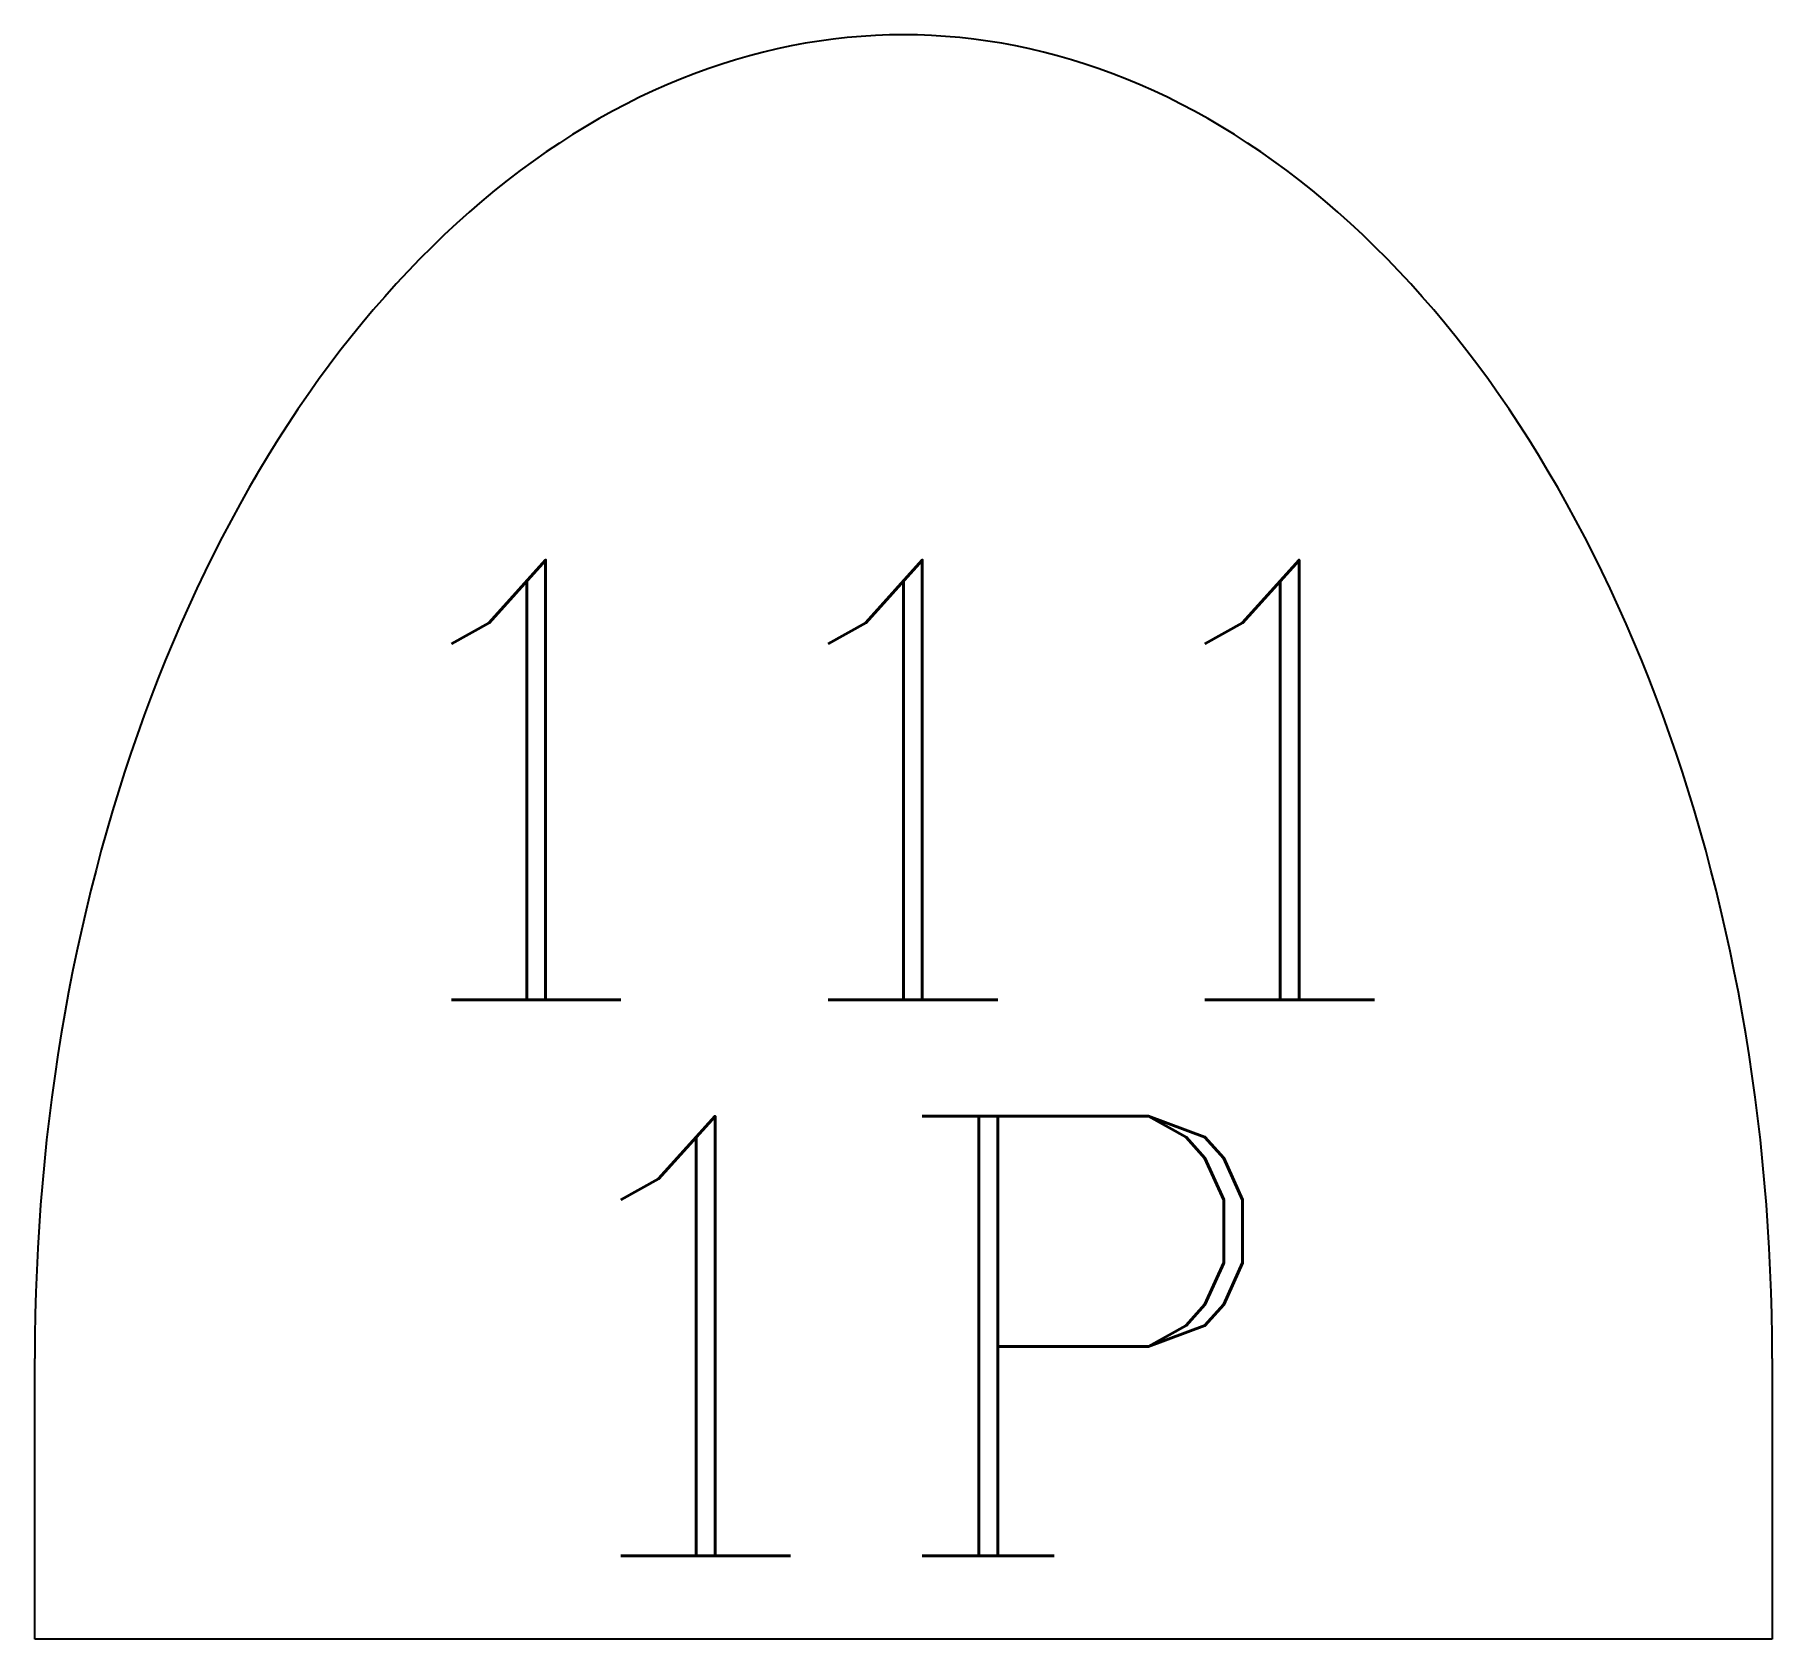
# Model space of a CAD drawing. Header units: inches. Extents: x -14.9 to 14.3, y -9 to 18.
import ezdxf

# ---------------------------------------------------------------- set-up
doc = ezdxf.new("R2010")
doc.units = ezdxf.units.IN
doc.header["$LTSCALE"] = 48
doc.header["$MEASUREMENT"] = 0
doc.styles.add('FSL12-1', font='complex.shx')

msp = doc.modelspace()

# ---------------------------------------------------------------- linework, layer by layer
for p, q in [((-14.863, -8.972), (-14.863, -4.253)), ((14.345, -4.253), (14.345, -8.972))]:
    msp.add_line(p, q)

# ---------------------------------------------------------------- wipeouts: each hides what was drawn before it
msp.add_wipeout([(10.637, -8.972), (-11.155, -8.972), (-11.155, 10.557), (-0.259, 17.987), (10.637, 10.557)])

# ---------------------------------------------------------------- next in the draw order: linework, layer by layer
msp.add_line((14.345, -8.972), (-14.863, -8.972))
msp.add_ellipse((-0.259, -4.253), major_axis=(0, -22.24), ratio=0.656658, start_param=1.570796, end_param=4.712389)

# ---------------------------------------------------------------- next in the draw order: texts
at = {"linetype": 'Continuous', "char_height": 7.3879, "width": 64.27429, "attachment_point": 2, "style": 'FSL12-1'}
for s, insert in [('111', (-0.259, 9.16)), ('1P', (-0.259, -0.183))]:
    msp.add_mtext(s, dxfattribs=dict(at, insert=insert))

doc.saveas('drawing.dxf')
